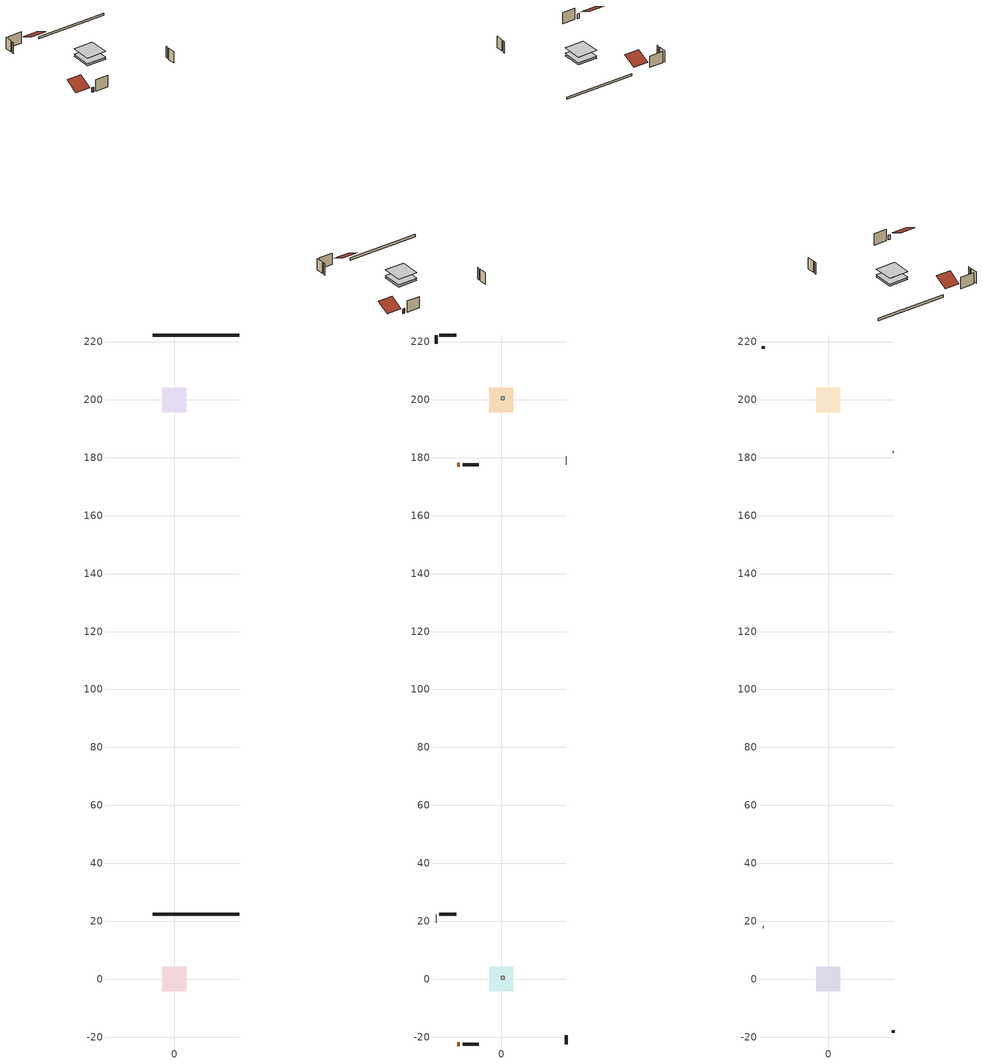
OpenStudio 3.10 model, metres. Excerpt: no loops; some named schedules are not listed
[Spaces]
unit1_crawlspace___unvented_1
 floor foundation (unit1_Slab1_construction): -4.21,-4.21 -4.21,4.21 4.21,4.21 4.21,-4.21 z-0.91
 wall foundation (unit1_FoundationWall1_construction): 22.4,22.4 -7.36,22.4 z-0.91:0
unit2_crawlspace___unvented_1
 floor foundation (unit2_Slab1_2_construction): -4.21,195.79 -4.21,204.21 4.21,204.21 4.21,195.79 z-0.91
 wall foundation (unit2_FoundationWall1_2_construction): 22.4,222.4 -7.36,222.4 z-0.91:0
unit1_central_ac_and_furnace_airloop_ret_air_space
 floor adiabatic (unit1_AdiabaticConst): 0,0 0,1 1,1 1,0 z0
 wall adiabatic (unit1_AdiabaticConst): 0,0 1,0 1,1 0,1 0,0 z0:1
 ceiling adiabatic (unit1_AdiabaticConst): 1,0 1,1 0,1 0,0 z1
unit1_conditioned_space_1
 floor adiabatic (unit1_AdiabaticFloorConstruction): -4.21,-4.21 -4.21,4.21 4.21,4.21 4.21,-4.21 z2.44
 floor to unit1_crawlspace___unvented_1 (unit1_Floor1_construction): -4.21,-4.21 -4.21,4.21 4.21,4.21 4.21,-4.21 z0
 wall outside (unit1_AdiabaticWallConstruction): -15.18,-22.4 -14.26,-22.4 z0:2.03
 wall outside (unit1_Wall3_construction): -13.34,-22.4 -7.76,-22.4 z0:4.88
 wall outside (unit1_Wall2_construction): 22.4,-22.4 22.4,-19.43 z0:4.88
 wall outside (unit1_Wall1_construction): -15.52,22.4 -21.47,22.4 z0:4.88
 wall adiabatic (unit1_Wall4_construction): -22.4,22.4 -22.4,19.43 z0:4.88
 door (unit1_Door): -15.18,-22.4 -14.26,-22.4 z0:2.03
 ceiling adiabatic (unit1_AdiabaticFloorConstruction): 4.21,-4.21 4.21,4.21 -4.21,4.21 -4.21,-4.21 z2.44
unit2_central_ac_and_furnace_airloop_ret_air_space
 floor adiabatic (unit2_AdiabaticConst): 0,200 0,201 1,201 1,200 z0
 wall adiabatic (unit2_AdiabaticConst): 0,200 1,200 1,201 0,201 0,200 z0:1
 ceiling adiabatic (unit2_AdiabaticConst): 1,200 1,201 0,201 0,200 z1
unit2_conditioned_space_1
 floor adiabatic (unit2_AdiabaticFloorConstruction): -4.21,195.79 -4.21,204.21 4.21,204.21 4.21,195.79 z2.44
 floor to unit2_crawlspace___unvented_1 (unit2_Floor1_2_construction): -4.21,195.79 -4.21,204.21 4.21,204.21 4.21,195.79 z0
 wall outside (unit2_AdiabaticWallConstruction): -15.18,177.6 -14.26,177.6 z0:2.03
 wall outside (unit2_Wall4_2_construction): -22.4,222.4 -22.4,219.43 z0:4.88
 wall outside (unit2_Wall3_2_construction): -13.34,177.6 -7.76,177.6 z0:4.88
 wall outside (unit2_Wall1_2_construction): -15.52,222.4 -21.47,222.4 z0:4.88
 wall adiabatic (unit2_Wall2_2_construction): 22.4,177.6 22.4,180.57 z0:4.88
 door (unit2_Door): -15.18,177.6 -14.26,177.6 z0:2.03
 ceiling adiabatic (unit2_AdiabaticFloorConstruction): 4.21,195.79 4.21,204.21 -4.21,204.21 -4.21,195.79 z2.44
unit1_attic___vented_1
 floor to unit1_conditioned_space_1 (unit1_Floor2_construction_Reversed): -4.21,-4.21 -4.21,4.21 4.21,4.21 4.21,-4.21 z2.44
 wall outside (unit1_Wall6_construction): 22.4,-18.5 22.4,-17.59 z0:4.88
 wall adiabatic (unit1_Wall5_construction): -22.4,18.5 -22.4,17.59 z0:4.88
 roof outside (unit1_Roof2_construction): -16.11,-22.4,2.44 -16.11,-16.77,5.25 -22.4,-16.77,5.25 -22.4,-22.4,2.44
 roof outside (unit1_Roof1_construction): -14.59,22.4,2.44 -14.59,16.77,5.25 -8.29,16.77,5.25 -8.29,22.4,2.44
unit2_attic___vented_1
 floor to unit2_conditioned_space_1 (unit2_Floor2_2_construction_Reversed): -4.21,195.79 -4.21,204.21 4.21,204.21 4.21,195.79 z2.44
 wall outside (unit2_Wall5_2_construction): -22.4,218.5 -22.4,217.59 z0:4.88
 wall adiabatic (unit2_Wall6_2_construction): 22.4,181.5 22.4,182.41 z0:4.88
 roof outside (unit2_Roof2_2_construction): -16.11,177.6,2.44 -16.11,183.23,5.25 -22.4,183.23,5.25 -22.4,177.6,2.44
 roof outside (unit2_Roof1_2_construction): -14.59,222.4,2.44 -14.59,216.77,5.25 -8.29,216.77,5.25 -8.29,222.4,2.44
[Site]
unit1_Buffalo_Niagara_Intl_Ap_NY: Latitude {deg}=42.93; Longitude {deg}=-78.73; Time Zone {hr}=-5; Elevation {m}=215; Terrain=Suburbs; Keep Site Location Information=Yes
[Site:GroundTemperature:Shallow]
4.30207, 2.29327, 2.1324, 3.08568, 6.91256, 10.7216, 14.0239, 16.1158, 16.2935, 14.5921, 11.374, 7.68183
[Site:WaterMainsTemperature]
Calculation Method=Schedule; Temperature Schedule=unit1_mains_temperature_schedule
[Building]
Building 1
[Construction]
unit1_AdiabaticConst: unit1_Adiabatic
unit1_AdiabaticFloorConstruction: unit1_floor_stud_and_cavity_1, unit1_floor_rigid_ins_1, unit1_osb_sheathing_0_75_in_, unit1_floor_covering
unit1_AdiabaticWallConstruction: unit1_wood_siding_1, unit1_wall_rigid_ins, unit1_wall_stud_and_cavity_4, unit1_gypsum_board
unit1_Door: unit1_door_material
unit1_Slab1_construction: unit1_soil_0_5_in_
unit1_FoundationWall1_construction: unit1_concrete_8_0_in_
unit1_Floor2_construction_Reversed: unit1_gypsum_board, unit1_ceiling_stud_and_cavity, unit1_ceiling_loosefill_ins
unit1_Floor1_construction: unit1_floor_stud_and_cavity, unit1_floor_rigid_ins, unit1_osb_sheathing_0_75_in_, unit1_floor_covering
unit1_Wall6_construction: unit1_wood_siding, unit1_osb_sheathing_0_5_in__3, unit1_wall_stud_and_cavity_3
unit1_Wall5_construction: unit1_osb_sheathing_0_5_in__3, unit1_wall_stud_and_cavity_2
unit1_Wall4_construction: unit1_osb_sheathing_0_5_in__2, unit1_wall_stud_and_cavity_1, unit1_gypsum_board
unit1_Wall3_construction; unit1_Wall2_construction; unit1_Wall1_construction: unit1_wood_siding, unit1_osb_sheathing_0_5_in__1, unit1_wall_stud_and_cavity, unit1_gypsum_board
unit1_Roof2_construction; unit1_Roof1_construction: unit1_asphalt_or_fiberglass_shingles, unit1_roof_rigid_ins, unit1_osb_sheathing_0_5_in_
unit2_AdiabaticConst: unit2_Adiabatic
unit2_AdiabaticFloorConstruction: unit2_floor_stud_and_cavity_1, unit2_floor_rigid_ins_1, unit2_osb_sheathing_0_75_in_, unit2_floor_covering
unit2_AdiabaticWallConstruction: unit2_wood_siding_1, unit2_wall_rigid_ins, unit2_wall_stud_and_cavity_4, unit2_gypsum_board
unit2_Door: unit2_door_material
unit2_Slab1_2_construction: unit2_soil_0_5_in_
unit2_FoundationWall1_2_construction: unit2_concrete_8_0_in_
unit2_Floor2_2_construction_Reversed: unit2_gypsum_board, unit2_ceiling_stud_and_cavity, unit2_ceiling_loosefill_ins
unit2_Floor1_2_construction: unit2_floor_stud_and_cavity, unit2_floor_rigid_ins, unit2_osb_sheathing_0_75_in_, unit2_floor_covering
unit2_Wall6_2_construction: unit2_osb_sheathing_0_5_in__3, unit2_wall_stud_and_cavity_3
unit2_Wall5_2_construction: unit2_wood_siding, unit2_osb_sheathing_0_5_in__2, unit2_wall_stud_and_cavity_2
unit2_Wall4_2_construction; unit2_Wall3_2_construction: unit2_wood_siding, unit2_osb_sheathing_0_5_in__2, unit2_wall_stud_and_cavity, unit2_gypsum_board
unit2_Wall2_2_construction: unit2_osb_sheathing_0_5_in__2, unit2_wall_stud_and_cavity_1, unit2_gypsum_board
unit2_Wall1_2_construction: unit2_wood_siding, unit2_osb_sheathing_0_5_in__1, unit2_wall_stud_and_cavity, unit2_gypsum_board
unit2_Roof2_2_construction; unit2_Roof1_2_construction: unit2_asphalt_or_fiberglass_shingles, unit2_roof_rigid_ins, unit2_osb_sheathing_0_5_in_
[Material:NoMass] Roughness=Rough; Thermal Resistance {m2-K/W}=176.1
unit1_Adiabatic; unit2_Adiabatic
[Material] Roughness=Rough
Name | Thickness {m} | Conductivity {W/m-K} | Density {kg/m3} | Specific Heat {J/kg-K} | Thermal Absorptance | Solar Absorptance | Visible Absorptance
unit1_floor_rigid_ins_1; unit1_wall_rigid_ins; unit2_floor_rigid_ins_1; unit2_wall_rigid_ins | 0.512978 | 0.029427 | 32.04 | 1214.23 | 0.9 | 0.7 | 0.7
unit1_floor_stud_and_cavity_1; unit2_floor_stud_and_cavity_1 | 0.1397 | 1.75129 | 37.0049 | 1207.88 | 0.9 | 0.7 | 0.7
unit1_wall_stud_and_cavity_4; unit2_wall_stud_and_cavity_4 | 0.0889 | 0.380278 | 52.3479 | 1209.89 | 0.9 | 0.7 | 0.7
unit1_wood_siding_1; unit2_wood_siding_1 | 0.0254 | 0.102417 | 544.68 | 1172.36
unit1_door_material; unit2_door_material | 0.04445 | 0.0716541 | 512.64 | 1214.23 | 0.9 | 0.7 | 0.7
unit1_soil_0_5_in_; unit2_soil_0_5_in_ | 0.0127 | 1.731 | 1842.3 | 418.7 | 0.9 | 0.7 | 0.7
unit1_concrete_8_0_in_; unit2_concrete_8_0_in_ | 0.2032 | 1.803125 | 2242.8 | 837.4 | 0.9 | 0.7 | 0.7
unit1_ceiling_stud_and_cavity; unit2_ceiling_stud_and_cavity | 0.1397 | 0.0824711 | 65.682 | 1177.47 | 0.9 | 0.7 | 0.7
unit1_ceiling_loosefill_ins; unit2_ceiling_loosefill_ins | 0.169333 | 0.0480833 | 16.02 | 1046.75 | 0.9 | 0.7 | 0.7
unit1_floor_covering; unit2_floor_covering | 0.0127 | 0.0433444 | 54.468 | 1339.84 | 0.9 | 0.6 | 0.6
unit1_osb_sheathing_0_75_in_; unit2_osb_sheathing_0_75_in_ | 0.01905 | 0.115458 | 512.64 | 1214.23 | 0.9 | 0.7 | 0.7
unit1_floor_rigid_ins; unit2_floor_rigid_ins | 0.103632 | 0.029427 | 32.04 | 1214.23 | 0.9 | 0.7 | 0.7
unit1_floor_stud_and_cavity; unit2_floor_stud_and_cavity | 0.1397 | 0.21683 | 92.3553 | 1139.71 | 0.9 | 0.7 | 0.7
unit1_wall_stud_and_cavity_3; unit2_wall_stud_and_cavity_2 | 0.1397 | 0.727959 | 139.0536 | 1170.24 | 0.9 | 0.6 | 0.6
unit1_wall_stud_and_cavity_2; unit2_wall_stud_and_cavity_3 | 0.1397 | 0.393673 | 139.0536 | 1170.24 | 0.9 | 0.6 | 0.6
unit1_osb_sheathing_0_5_in__3; unit1_osb_sheathing_0_5_in__2; unit2_osb_sheathing_0_5_in__3; unit2_osb_sheathing_0_5_in__2 | 0.0127 | 0.115458 | 512.64 | 1214.23
unit1_wall_stud_and_cavity_1; unit2_wall_stud_and_cavity_1 | 0.1397 | 0.506836 | 139.0536 | 1170.24 | 0.9 | 0.7 | 0.7
unit1_gypsum_board; unit2_gypsum_board | 0.0127 | 0.160291 | 801 | 837.4 | 0.9 | 0.6 | 0.6
unit1_wall_stud_and_cavity; unit2_wall_stud_and_cavity | 0.1397 | 0.0929022 | 139.0536 | 1170.24 | 0.9 | 0.7 | 0.7
unit1_osb_sheathing_0_5_in__1; unit2_osb_sheathing_0_5_in__1 | 0.0127 | 0.115458 | 512.64 | 1214.23 | 0.9 | 0.7 | 0.7
unit1_wood_siding; unit2_wood_siding | 0.0254 | 0.102417 | 544.68 | 1172.36 | 0.9 | 0.7 | 0.7
unit1_osb_sheathing_0_5_in_; unit2_osb_sheathing_0_5_in_ | 0.0127 | 0.115458 | 512.64 | 1214.23 | 0.9 | 0.6 | 0.6
unit1_roof_rigid_ins; unit2_roof_rigid_ins | 0.00281632 | 0.029427 | 32.04 | 1214.23 | 0.9 | 0.7 | 0.7
unit1_asphalt_or_fiberglass_shingles; unit2_asphalt_or_fiberglass_shingles | 0.00635 | 0.162714 | 1121.4 | 1465.45 | 0.9 | 0.85 | 0.85
[Foundation:Kiva:Settings]
Soil Conductivity {W/m-K}=1.731; Soil Density {kg/m3}=1842.3; Soil Specific Heat {J/kg-K}=418.7; Ground Solar Absorptivity=0.9; Ground Thermal Absorptivity=0.9; Ground Surface Roughness {m}=0.03; Far-Field Width {m}=40; Deep-Ground Boundary Condition=ZeroFlux; Deep-Ground Depth {m}=40; Minimum Cell Dimension {m}=0.2; Maximum Cell Growth Coefficient=3; Simulation Timestep=Timestep
[ElectricEquipment]
Name | Electric Equipment Definition | Space or SpaceType | Schedule
unit1_mech_vent_bath_fan_0 | unit1_mech_vent_bath_fan_0 | unit1_conditioned_space_1 | unit1_mech_vent_bath_fan_0_schedule
unit1_mech_vent_range_fan_0 | unit1_mech_vent_range_fan_0 | unit1_conditioned_space_1 | unit1_mech_vent_range_fan_0_schedule
unit1_mech_vent_house_fan_cfis | unit1_mech_vent_house_fan_cfis | unit1_conditioned_space_1 | unit1_mech_vent_house_fan_cfis_schedule
unit1_mech_vent_house_fan | unit1_mech_vent_house_fan | unit1_conditioned_space_1 | unit1_mech_vent_house_fan_schedule
unit1_whole_house_fan | unit1_whole_house_fan | unit1_conditioned_space_1 | Always On Discrete
unit1_misc_plug_loads | unit1_misc_plug_loads | unit1_conditioned_space_1 | unit1_plug_loads_other
unit1_misc_tv | unit1_misc_tv | unit1_conditioned_space_1 | unit1_plug_loads_tv
unit1_cooking_range | unit1_cooking_range | unit1_conditioned_space_1 | unit1_cooking_range
unit1_fridge | unit1_fridge | unit1_conditioned_space_1 | unit1_fridge_schedule
unit1_dishwasher | unit1_dishwasher | unit1_conditioned_space_1 | unit1_dishwasher
unit1_clothes_dryer | unit1_clothes_dryer | unit1_conditioned_space_1 | unit1_clothes_dryer
unit1_clothes_washer | unit1_clothes_washer | unit1_conditioned_space_1 | unit1_clothes_washer
unit1_ceiling_fan | unit1_ceiling_fan | unit1_conditioned_space_1 | unit1_ceiling_fan
unit2_mech_vent_bath_fan_0 | unit2_mech_vent_bath_fan_0 | unit2_conditioned_space_1 | unit2_mech_vent_bath_fan_0_schedule
unit2_mech_vent_range_fan_0 | unit2_mech_vent_range_fan_0 | unit2_conditioned_space_1 | unit2_mech_vent_range_fan_0_schedule
unit2_mech_vent_house_fan_cfis | unit2_mech_vent_house_fan_cfis | unit2_conditioned_space_1 | unit2_mech_vent_house_fan_cfis_schedule
unit2_mech_vent_house_fan | unit2_mech_vent_house_fan | unit2_conditioned_space_1 | unit2_mech_vent_house_fan_schedule
unit2_whole_house_fan | unit2_whole_house_fan | unit2_conditioned_space_1 | unit2_Always_On_Discrete
unit2_misc_plug_loads | unit2_misc_plug_loads | unit2_conditioned_space_1 | unit2_plug_loads_other
unit2_misc_tv | unit2_misc_tv | unit2_conditioned_space_1 | unit2_plug_loads_tv
unit2_cooking_range | unit2_cooking_range | unit2_conditioned_space_1 | unit2_cooking_range
unit2_fridge | unit2_fridge | unit2_conditioned_space_1 | unit2_fridge_schedule
unit2_dishwasher | unit2_dishwasher | unit2_conditioned_space_1 | unit2_dishwasher
unit2_clothes_dryer | unit2_clothes_dryer | unit2_conditioned_space_1 | unit2_clothes_dryer
unit2_clothes_washer | unit2_clothes_washer | unit2_conditioned_space_1 | unit2_clothes_washer
unit2_ceiling_fan | unit2_ceiling_fan | unit2_conditioned_space_1 | unit2_ceiling_fan
[SpaceInfiltration:DesignFlowRate] Density Basis=Outdoor
Name | Space or SpaceType | Schedule | Design Flow Rate Calculation Method | Design Flow Rate {m3/s} | Air Changes per Hour {1/hr} | Constant Term Coefficient | Temperature Term Coefficient | Velocity Term Coefficient | Velocity Squared Term Coefficient
unit1_infil_flow; unit1_whole_house_fan_flow; unit1_natural_vent_flow | unit1_conditioned_space_1 | Always On Discrete | Flow/Space | 0
unit1_crawlspace_unvented_1_duct_leakage_imbalance_infil_flow | unit1_crawlspace___unvented_1 | Always On Discrete | Flow/Space | 0
unit1_infil_crawlspace___unvented_1 | unit1_crawlspace___unvented_1 | Always On Discrete | AirChanges/Hour |  | 0.1 | 1 | 0 | 0 | 0
unit2_infil_flow; unit2_whole_house_fan_flow; unit2_natural_vent_flow | unit2_conditioned_space_1 | unit2_Always_On_Discrete | Flow/Space | 0
unit2_crawlspace_unvented_1_duct_leakage_imbalance_infil_flow | unit2_crawlspace___unvented_1 | unit2_Always_On_Discrete | Flow/Space | 0
unit2_infil_crawlspace___unvented_1 | unit2_crawlspace___unvented_1 | unit2_Always_On_Discrete | AirChanges/Hour |  | 0.1 | 1 | 0 | 0 | 0
[OtherEquipment]
Name | Other Equipment Definition | Space or SpaceType | Schedule | Fuel Type
unit1_mech_vent_house_fan_latent_load | unit1_mech_vent_house_fan_latent_load | unit1_conditioned_space_1 | Always On Discrete
unit1_mech_vent_house_fan_sensible_load | unit1_mech_vent_house_fan_sensible_load | unit1_conditioned_space_1 | Always On Discrete
unit1_central_ac_and_furnace_airloop_0_SupLatLkToDZ | unit1_central_ac_and_furnace_airloop_0_SupLatLkToDZ | unit1_crawlspace___unvented_1 | Always On Discrete
unit1_central_ac_and_furnace_airloop_0_SupSensLkToDZ | unit1_central_ac_and_furnace_airloop_0_SupSensLkToDZ | unit1_crawlspace___unvented_1 | Always On Discrete
unit1_central_ac_and_furnace_airloop_0_RetCondToDZ | unit1_central_ac_and_furnace_airloop_0_RetCondToDZ | unit1_crawlspace___unvented_1 | Always On Discrete
unit1_central_ac_and_furnace_airloop_0_SupCondToDZ | unit1_central_ac_and_furnace_airloop_0_SupCondToDZ | unit1_crawlspace___unvented_1 | Always On Discrete
unit1_central_ac_and_furnace_airloop_0_RetLatLkToRP | unit1_central_ac_and_furnace_airloop_0_RetLatLkToRP | unit1_central_ac_and_furnace_airloop_ret_air_space | Always On Discrete
unit1_central_ac_and_furnace_airloop_0_RetSensLkToRP | unit1_central_ac_and_furnace_airloop_0_RetSensLkToRP | unit1_central_ac_and_furnace_airloop_ret_air_space | Always On Discrete
unit1_central_ac_and_furnace_airloop_0_RetCondToRP | unit1_central_ac_and_furnace_airloop_0_RetCondToRP | unit1_central_ac_and_furnace_airloop_ret_air_space | Always On Discrete
unit1_central_ac_and_furnace_airloop_0_SupCondToLv | unit1_central_ac_and_furnace_airloop_0_SupCondToLv | unit1_conditioned_space_1 | Always On Discrete
unit1_central_ac_and_furnace_airloop_0_SupLatLkToCond | unit1_central_ac_and_furnace_airloop_0_SupLatLkToCond | unit1_conditioned_space_1 | Always On Discrete
unit1_central_ac_and_furnace_airloop_0_SupSensLkToCond | unit1_central_ac_and_furnace_airloop_0_SupSensLkToCond | unit1_conditioned_space_1 | Always On Discrete
unit1_general_water_use_latent | unit1_general_water_use_latent | unit1_conditioned_space_1 | unit1_general_water_use_schedule
unit1_general_water_use_sensible | unit1_general_water_use_sensible | unit1_conditioned_space_1 | unit1_general_water_use_schedule
unit1_cooking_range_1 | unit1_cooking_range_2 | unit1_conditioned_space_1 | unit1_cooking_range | NaturalGas
unit1_clothes_dryer_1 | unit1_clothes_dryer_2 | unit1_conditioned_space_1 | unit1_clothes_dryer | NaturalGas
unit1_water_heater_energy_adjustment1 | unit1_water_heater_energy_adjustment1 | unit1_conditioned_space_1 | Always On Discrete | NaturalGas
unit2_mech_vent_house_fan_latent_load | unit2_mech_vent_house_fan_latent_load | unit2_conditioned_space_1 | unit2_Always_On_Discrete
unit2_mech_vent_house_fan_sensible_load | unit2_mech_vent_house_fan_sensible_load | unit2_conditioned_space_1 | unit2_Always_On_Discrete
unit2_central_ac_and_furnace_airloop_0_SupLatLkToDZ | unit2_central_ac_and_furnace_airloop_0_SupLatLkToDZ | unit2_crawlspace___unvented_1 | unit2_Always_On_Discrete
unit2_central_ac_and_furnace_airloop_0_SupSensLkToDZ | unit2_central_ac_and_furnace_airloop_0_SupSensLkToDZ | unit2_crawlspace___unvented_1 | unit2_Always_On_Discrete
unit2_central_ac_and_furnace_airloop_0_RetCondToDZ | unit2_central_ac_and_furnace_airloop_0_RetCondToDZ | unit2_crawlspace___unvented_1 | unit2_Always_On_Discrete
unit2_central_ac_and_furnace_airloop_0_SupCondToDZ | unit2_central_ac_and_furnace_airloop_0_SupCondToDZ | unit2_crawlspace___unvented_1 | unit2_Always_On_Discrete
unit2_central_ac_and_furnace_airloop_0_RetLatLkToRP | unit2_central_ac_and_furnace_airloop_0_RetLatLkToRP | unit2_central_ac_and_furnace_airloop_ret_air_space | unit2_Always_On_Discrete
unit2_central_ac_and_furnace_airloop_0_RetSensLkToRP | unit2_central_ac_and_furnace_airloop_0_RetSensLkToRP | unit2_central_ac_and_furnace_airloop_ret_air_space | unit2_Always_On_Discrete
unit2_central_ac_and_furnace_airloop_0_RetCondToRP | unit2_central_ac_and_furnace_airloop_0_RetCondToRP | unit2_central_ac_and_furnace_airloop_ret_air_space | unit2_Always_On_Discrete
unit2_central_ac_and_furnace_airloop_0_SupCondToLv | unit2_central_ac_and_furnace_airloop_0_SupCondToLv | unit2_conditioned_space_1 | unit2_Always_On_Discrete
unit2_central_ac_and_furnace_airloop_0_SupLatLkToCond | unit2_central_ac_and_furnace_airloop_0_SupLatLkToCond | unit2_conditioned_space_1 | unit2_Always_On_Discrete
unit2_central_ac_and_furnace_airloop_0_SupSensLkToCond | unit2_central_ac_and_furnace_airloop_0_SupSensLkToCond | unit2_conditioned_space_1 | unit2_Always_On_Discrete
unit2_general_water_use_latent | unit2_general_water_use_latent | unit2_conditioned_space_1 | unit2_general_water_use_schedule
unit2_general_water_use_sensible | unit2_general_water_use_sensible | unit2_conditioned_space_1 | unit2_general_water_use_schedule
unit2_cooking_range_1 | unit2_cooking_range_2 | unit2_conditioned_space_1 | unit2_cooking_range | NaturalGas
unit2_clothes_dryer_1 | unit2_clothes_dryer_2 | unit2_conditioned_space_1 | unit2_clothes_dryer | NaturalGas
unit2_water_heater_energy_adjustment1 | unit2_water_heater_energy_adjustment1 | unit2_conditioned_space_1 | unit2_Always_On_Discrete | NaturalGas
[SpaceInfiltration:EffectiveLeakageArea] Effective Air Leakage Area {cm2}=2364.15; Stack Coefficient=0.000130955; Wind Coefficient=1.17126e-05
Name | Space or SpaceType | Schedule
unit1_infil_attic___vented_1 | unit1_attic___vented_1 | Always On Discrete
unit2_infil_attic___vented_1 | unit2_attic___vented_1 | unit2_Always_On_Discrete
[ZoneMixing] Design Flow Rate Calculation Method=Flow/Zone; Design Flow Rate {m3/s}=0
Name | Zone or Space | Schedule | Source Zone or Space
unit1_whole_house_fan_mix | unit1_attic___vented | Always On Continuous | unit1_conditioned_space
unit1_central_ac_and_furnace_airloop_0_ZoneMixCondToDZ_mix | unit1_crawlspace___unvented | Always On Continuous | unit1_conditioned_space
unit1_central_ac_and_furnace_airloop_0_ZoneMixDZToCond_mix | unit1_conditioned_space | Always On Continuous | unit1_crawlspace___unvented
unit2_whole_house_fan_mix | unit2_attic___vented | unit2_Always_On_Continuous | unit2_conditioned_space
unit2_central_ac_and_furnace_airloop_0_ZoneMixCondToDZ_mix | unit2_crawlspace___unvented | unit2_Always_On_Continuous | unit2_conditioned_space
unit2_central_ac_and_furnace_airloop_0_ZoneMixDZToCond_mix | unit2_conditioned_space | unit2_Always_On_Continuous | unit2_crawlspace___unvented
[Space]
Name | Thermal Zone | Building Unit | Volume {m3}
unit1_central_ac_and_furnace_airloop_ret_air_space | unit1_central_ac_and_furnace_airloop_ret_air_zone
unit1_crawlspace___unvented_1 | unit1_crawlspace___unvented | unit1_Building_Unit_1 | 64.8597
unit1_attic___vented_1 | unit1_attic___vented | unit1_Building_Unit_1 | 44.5254
unit1_conditioned_space_1 | unit1_conditioned_space | unit1_Building_Unit_1 | 172.959
unit2_central_ac_and_furnace_airloop_ret_air_space | unit2_central_ac_and_furnace_airloop_ret_air_zone
unit2_crawlspace___unvented_1 | unit2_crawlspace___unvented | unit2_Building_Unit_1 | 64.8597
